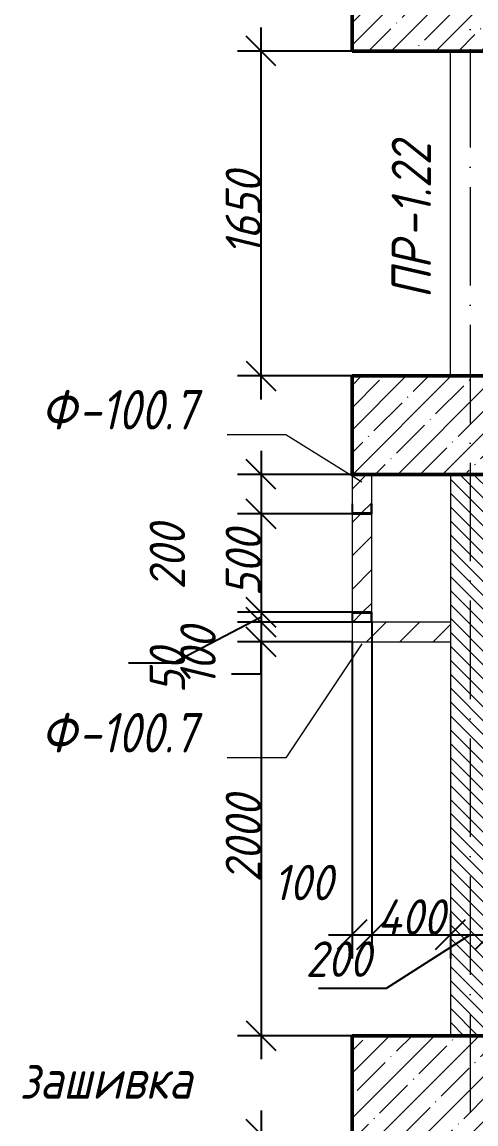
# Model space of a CAD drawing. Header units: millimetres. Extents: x -356862 to 418287, y 0 to 839748.
# Drawn here: x -144978 to -142671, y 615449 to 621045 of the extents above; entities that cross this region are included whole.
import ezdxf

# ---------------------------------------------------------------- set-up
doc = ezdxf.new("R2010")
doc.units = ezdxf.units.MM
doc.linetypes.add('50_200_ШТРИХ_1Т_ш5_п1_п1_', pattern=[700, 500, -100, 0, -100])
for name, color, linetype, lineweight in [('A-____-____-DIMS', 7, 'Continuous', 9), ('A-DOOR-____-IDEN', 7, 'Continuous', 9), ('A-GENM-____-IDEN', 7, 'Continuous', 9), ('A-GENM-____-MCUT', 7, 'Continuous', 25), ('A-GENM-____-OTLN-1', 7, 'Continuous', 25), ('G-____-____-TEXT', 7, 'Continuous', 9), ('S-COLS-____-MCUT', 7, 'Continuous', 50), ('S-COLS-____-OTLN', 7, 'Continuous', 9), ('S-GRID-____-OTLN-1', 7, '50_200_ШТРИХ_1Т_ш5_п1_п1_', 9)]:
    doc.layers.add(name, color=color, linetype=linetype, lineweight=lineweight)
for name, color, linetype, lineweight, true_color in [('A-WALL-____-MCUT-4', 7, 'Continuous', 13, 0x000000), ('A-WALL-____-PATT-3', 9, 'Continuous', 9, 0x808080), ('A-WALL-____-PATT-5', 7, 'Continuous', 9, 0x000000), ('A-WALL-FNSH-MCUT-2', 7, 'Continuous', 13, 0x000000), ('I-WALL-____-OTLN-1', 7, 'Continuous', 9, 0x000000)]:
    doc.layers.add(name, color=color, linetype=linetype, lineweight=lineweight, true_color=true_color)
doc.styles.add('ISOCPEUR_I_10', font='isocpeui.ttf', dxfattribs={"width": 0.9, "height": 180})
doc.styles.add('ISOCPEUR_I_14', font='isocpeui.ttf', dxfattribs={"width": 0.9, "height": 180})
doc.styles.add('ISOCPEUR_I_2', font='isocpeui.ttf', dxfattribs={"width": 0.85, "height": 2.3})
doc.dimstyles.new('ISO-1_8_0_9К_СРЕДНИЙ_Кладочные_5', dxfattribs={"dimscale": 304.8, "dimtxt": 179.276612, "dimasz": 0.492126, "dimexe": 0.393701, "dimexo": 0, "dimgap": 0, "dimtad": 1, "dimdec": 3, "dimrnd": 0.001, "dimdsep": 46, "dimtxsty": 'ISOCPEUR_I_10', "dimblk1": 'OBLIQUE', "dimblk2": 'OBLIQUE', "dimsah": 1, "dimcen": 0.09, "dimdle": 0.393701, "dimazin": 0, "dimtfac": 1, "dimtdec": 4, "dimtix": 1, "dimtmove": 2, "dimatfit": 3, "dimfxl": 1, "dimtvp": 1, "dimtolj": 1, "dimtzin": 0, "dimarcsym": 2})
doc.dimstyles.new('ISO-1_8_0_9К_СРЕДНИЙ_Кладочные_8', dxfattribs={"dimscale": 304.8, "dimtxt": 179.276612, "dimasz": 0.492126, "dimexe": 0.393701, "dimexo": 0, "dimgap": 0, "dimtad": 1, "dimdec": 3, "dimrnd": 0.001, "dimdsep": 46, "dimtxsty": 'ISOCPEUR_I_14', "dimblk1": 'OBLIQUE', "dimblk2": 'OBLIQUE', "dimsah": 1, "dimcen": 0.09, "dimdle": 0.393701, "dimazin": 0, "dimtfac": 1, "dimtdec": 4, "dimtix": 1, "dimtmove": 0, "dimatfit": 3, "dimfxl": 1, "dimtvp": 1, "dimtolj": 1, "dimtzin": 0, "dimarcsym": 2})
doc.dimstyles.new('ISO-1_8_0_9К_СРЕДНИЙ_Кладочные_9', dxfattribs={"dimscale": 304.8, "dimtxt": 179.276612, "dimasz": 0.492126, "dimexe": 0.393701, "dimexo": 0, "dimgap": 0, "dimtad": 1, "dimdec": 3, "dimrnd": 0.001, "dimdsep": 46, "dimtxsty": 'ISOCPEUR_I_14', "dimblk1": 'OBLIQUE', "dimblk2": 'OBLIQUE', "dimsah": 1, "dimcen": 0.09, "dimdle": 0.393701, "dimazin": 0, "dimtfac": 1, "dimtdec": 4, "dimtix": 1, "dimtmove": 1, "dimatfit": 3, "dimfxl": 1, "dimtvp": 1, "dimtolj": 1, "dimtzin": 0, "dimarcsym": 2})
pattern_1 = [(45, (-175000.74, 544716.51), (-84.85281, 84.85281), [])]

# ---------------------------------------------------------------- blocks, each defined once
blk = doc.blocks.new('BSC_Колонна _Прямоугольная - 500х700-28080545-АР1_Кладочный план 1 этажа в осях 1-64_Ю-ЯЯ')
at = {"layer": 'S-COLS-____-OTLN'}
h = blk.add_hatch(dxfattribs=at)
h.set_pattern_fill('FP_22', color=256, style=0, pattern_type=2)
h.set_pattern_definition([(315, (-70931.04, 32050), (114.04925, 114.04925), []), (315, (-70931.04, 31935.95), (114.04925, 114.04925), [201.613, -40.323, 3.353, -36.97])])
h.paths.add_polyline_path([(-250, 350), (-250, -350), (250, -350), (250, 350)], flags=0)
at = {"layer": 'S-COLS-____-MCUT'}
for p, q in [((250, 350), (-250, 350)), ((-250, 350), (-250, -350)), ((250, -350), (250, 350)), ((-250, -350), (250, -350))]:
    blk.add_line(p, q, dxfattribs=at)
blk = doc.blocks.new('BSC_Колонна _Прямоугольная - 500х700-V85-АР1_Кладочный план 1 этажа в осях 1-64_Ю-ЯЯ')
at = {"layer": 'S-COLS-____-OTLN'}
h = blk.add_hatch(dxfattribs=at)
h.set_pattern_fill('FP_87', color=256, style=0, pattern_type=2)
h.set_pattern_definition([(315, (-74281.04, 32050), (114.04925, 114.04925), []), (315, (-74281.04, 31935.95), (114.04925, 114.04925), [201.613, -40.323, 3.353, -36.97])])
h.paths.add_polyline_path([(-250, 350), (-250, -350), (250, -350), (250, 350)], flags=0)
at = {"layer": 'S-COLS-____-MCUT'}
for p, q in [((250, 350), (-250, 350)), ((-250, 350), (-250, -350)), ((250, -350), (250, 350)), ((-250, -350), (250, -350))]:
    blk.add_line(p, q, dxfattribs=at)
blk = doc.blocks.new('BSC_Колонна _Прямоугольная - 500х700-V86-АР1_Кладочный план 1 этажа в осях 1-64_Ю-ЯЯ')
at = {"layer": 'S-COLS-____-OTLN'}
h = blk.add_hatch(dxfattribs=at)
h.set_pattern_fill('FP_88', color=256, style=0, pattern_type=2)
h.set_pattern_definition([(315, (-76431.04, 32050), (114.04925, 114.04925), []), (315, (-76431.04, 31935.95), (114.04925, 114.04925), [201.613, -40.323, 3.353, -36.97])])
h.paths.add_polyline_path([(-250, -350), (250, -350), (250, 350), (-250, 350), (-250, 250.2)], flags=0)
at = {"layer": 'S-COLS-____-MCUT'}
for p, q in [((250, 350), (-250, 350)), ((-250, 350), (-250, -350)), ((250, -350), (250, 350)), ((-250, -350), (250, -350))]:
    blk.add_line(p, q, dxfattribs=at)
blk = doc.blocks.new('154_Фахверк_СКБ_Швеллер - Тип_100_4830-36699370-АР1_Кладочный план 1 этажа в осях 1-64_Ю-ЯЯ')
at = {"layer": 'A-GENM-____-MCUT'}
for p, q in [((175, 50), (125, 50)), ((125, 50), (125, -50)), ((128, 47), (175, 47)), ((128, -47), (128, 47)), ((175, 47), (175, 50)), ((125, -50), (175, -50)), ((175, -47), (128, -47)), ((175, -50), (175, -47))]:
    blk.add_line(p, q, dxfattribs=at)
blk = doc.blocks.new('_Oblique')
at = {"color": 0, "linetype": 'ByBlock', "lineweight": -2}
blk.add_line((-0.5, -0.5), (0.5, 0.5), dxfattribs=at)
blk = doc.blocks.new('*D13118')
at = {"layer": 'A-____-____-DIMS', "color": 0, "lineweight": -2, "transparency": 16777216}
for p, q in [((-143763.2, 615517.6), (-143763.2, 612377.6)), ((-142800.7, 615397.6), (-143883.2, 615397.6)), ((-142800.7, 612497.6), (-143883.2, 612497.6))]:
    blk.add_line(p, q, dxfattribs=at)
at = {"layer": 'Defpoints', "color": 0, "transparency": 16777216}
for p in [(-142800.7, 615397.6), (-143763.2, 612497.6), (-142800.7, 612497.6)]:
    blk.add_point(p, dxfattribs=at)
at = {"layer": 'A-____-____-DIMS', "color": 0, "lineweight": -2, "transparency": 16777216, "xscale": 150, "yscale": 150, "zscale": 150}
for p, rotation in [((-143763.2, 615397.6), 90), ((-143763.2, 612497.6), 270)]:
    blk.add_blockref('_Oblique', p, dxfattribs=dict(at, rotation=rotation))
at = {"layer": 'A-____-____-DIMS', "color": 0, "transparency": 16777216, "insert": (-143853.2, 613947.6), "char_height": 180, "width": 546.104, "attachment_point": 5, "rotation": 90, "style": 'ISOCPEUR_I_14'}
blk.add_mtext('\\A1;2900', dxfattribs=at)
blk = doc.blocks.new('*D13119')
at = {"layer": 'A-____-____-DIMS', "color": 0, "lineweight": -2, "transparency": 16777216}
for p, q in [((-143763.2, 618867.6), (-143763.2, 618427.6)), ((-143300.7, 618747.6), (-143883.2, 618747.6)), ((-143274.2, 618547.6), (-143883.2, 618547.6))]:
    blk.add_line(p, q, dxfattribs=at)
at = {"layer": 'Defpoints', "color": 0, "transparency": 16777216}
for p in [(-143300.7, 618747.6), (-143763.2, 618547.6), (-143274.2, 618547.6)]:
    blk.add_point(p, dxfattribs=at)
at = {"layer": 'A-____-____-DIMS', "color": 0, "lineweight": -2, "transparency": 16777216, "xscale": 150, "yscale": 150, "zscale": 150}
for p, rotation in [((-143763.2, 618747.6), 90), ((-143763.2, 618547.6), 270)]:
    blk.add_blockref('_Oblique', p, dxfattribs=dict(at, rotation=rotation))
at = {"layer": 'A-____-____-DIMS', "color": 0, "transparency": 16777216, "insert": (-144329.7, 618162.8), "char_height": 180, "width": 409.578, "attachment_point": 1, "rotation": 90, "line_spacing_factor": 1.149209, "style": 'ISOCPEUR_I_10'}
blk.add_mtext('\\A1;200', dxfattribs=at)
blk = doc.blocks.new('*D13120')
at = {"layer": 'A-____-____-DIMS', "color": 0, "lineweight": -2, "transparency": 16777216}
for p, q in [((-143763.2, 618667.6), (-143763.2, 617927.6)), ((-143274.2, 618547.6), (-143883.2, 618547.6)), ((-143274.2, 618047.6), (-143883.2, 618047.6))]:
    blk.add_line(p, q, dxfattribs=at)
at = {"layer": 'Defpoints', "color": 0, "transparency": 16777216}
for p in [(-143274.2, 618547.6), (-143763.2, 618047.6), (-143274.2, 618047.6)]:
    blk.add_point(p, dxfattribs=at)
at = {"layer": 'A-____-____-DIMS', "color": 0, "lineweight": -2, "transparency": 16777216, "xscale": 150, "yscale": 150, "zscale": 150}
for p, rotation in [((-143763.2, 618547.6), 90), ((-143763.2, 618047.6), 270)]:
    blk.add_blockref('_Oblique', p, dxfattribs=dict(at, rotation=rotation))
at = {"layer": 'A-____-____-DIMS', "color": 0, "transparency": 16777216, "insert": (-143853.2, 618297.6), "char_height": 180, "width": 409.578, "attachment_point": 5, "rotation": 90, "style": 'ISOCPEUR_I_14'}
blk.add_mtext('\\A1;500', dxfattribs=at)
blk = doc.blocks.new('*D13121')
at = {"layer": 'A-____-____-DIMS', "color": 0, "lineweight": -2, "transparency": 16777216}
for p, q in [((-143763.2, 618167.6), (-143763.2, 617877.6)), ((-143274.2, 618047.6), (-143883.2, 618047.6)), ((-143763.2, 618022.6), (-144209.7, 617789.3)), ((-143200.7, 617997.6), (-143883.2, 617997.6)), ((-144209.7, 617789.3), (-144436.3, 617789.3))]:
    blk.add_line(p, q, dxfattribs=at)
at = {"layer": 'Defpoints', "color": 0, "transparency": 16777216}
for p in [(-143274.2, 618047.6), (-143763.2, 617997.6), (-143200.7, 617997.6)]:
    blk.add_point(p, dxfattribs=at)
at = {"layer": 'A-____-____-DIMS', "color": 0, "lineweight": -2, "transparency": 16777216, "xscale": 150, "yscale": 150, "zscale": 150}
for p, rotation in [((-143763.2, 618047.6), 90), ((-143763.2, 617997.6), 270)]:
    blk.add_blockref('_Oblique', p, dxfattribs=dict(at, rotation=rotation))
at = {"layer": 'A-____-____-DIMS', "color": 0, "transparency": 16777216, "insert": (-144329.7, 617636.2), "char_height": 180, "width": 273.052, "attachment_point": 1, "rotation": 90, "line_spacing_factor": 1.149209, "style": 'ISOCPEUR_I_14'}
blk.add_mtext('\\A1;50', dxfattribs=at)
blk = doc.blocks.new('*D13122')
at = {"layer": 'A-____-____-DIMS', "color": 0, "lineweight": -2, "transparency": 16777216}
for p, q in [((-143763.2, 618117.6), (-143763.2, 617777.6)), ((-143200.7, 617997.6), (-143883.2, 617997.6)), ((-143300.7, 617897.6), (-143883.2, 617897.6)), ((-143763.2, 617734.7), (-143763.2, 617897.6)), ((-143913.2, 617734.7), (-143763.2, 617734.7))]:
    blk.add_line(p, q, dxfattribs=at)
at = {"layer": 'Defpoints', "color": 0, "transparency": 16777216}
for p in [(-143200.7, 617997.6), (-143763.2, 617897.6), (-143300.7, 617897.6)]:
    blk.add_point(p, dxfattribs=at)
at = {"layer": 'A-____-____-DIMS', "color": 0, "lineweight": -2, "transparency": 16777216, "xscale": 150, "yscale": 150, "zscale": 150}
for p, rotation in [((-143763.2, 617997.6), 90), ((-143763.2, 617897.6), 270)]:
    blk.add_blockref('_Oblique', p, dxfattribs=dict(at, rotation=rotation))
at = {"layer": 'A-____-____-DIMS', "color": 0, "transparency": 16777216, "insert": (-144173.5, 617670.6), "char_height": 180, "width": 368.207, "attachment_point": 1, "rotation": 90, "line_spacing_factor": 1.149209, "style": 'ISOCPEUR_I_14'}
blk.add_mtext('\\A1;100', dxfattribs=at)
blk = doc.blocks.new('*D13123')
at = {"layer": 'A-____-____-DIMS', "color": 0, "lineweight": -2, "transparency": 16777216}
for p, q in [((-143763.2, 618017.6), (-143763.2, 615777.6)), ((-143300.7, 617897.6), (-143883.2, 617897.6)), ((-143300.7, 615897.6), (-143883.2, 615897.6))]:
    blk.add_line(p, q, dxfattribs=at)
at = {"layer": 'Defpoints', "color": 0, "transparency": 16777216}
for p in [(-143300.7, 617897.6), (-143763.2, 615897.6), (-143300.7, 615897.6)]:
    blk.add_point(p, dxfattribs=at)
at = {"layer": 'A-____-____-DIMS', "color": 0, "lineweight": -2, "transparency": 16777216, "xscale": 150, "yscale": 150, "zscale": 150}
for p, rotation in [((-143763.2, 617897.6), 90), ((-143763.2, 615897.6), 270)]:
    blk.add_blockref('_Oblique', p, dxfattribs=dict(at, rotation=rotation))
at = {"layer": 'A-____-____-DIMS', "color": 0, "transparency": 16777216, "insert": (-143853.2, 616897.6), "char_height": 180, "width": 546.104, "attachment_point": 5, "rotation": 90, "style": 'ISOCPEUR_I_14'}
blk.add_mtext('\\A1;2000', dxfattribs=at)
blk = doc.blocks.new('*D13124')
at = {"layer": 'A-____-____-DIMS', "color": 0, "lineweight": -2, "transparency": 16777216}
for p, q in [((-143200.7, 617997.6), (-143200.7, 616290)), ((-143300.7, 617897.6), (-143300.7, 616290)), ((-143420.7, 616410), (-143080.7, 616410))]:
    blk.add_line(p, q, dxfattribs=at)
at = {"layer": 'Defpoints', "color": 0, "transparency": 16777216}
for p in [(-143200.7, 617997.6), (-143300.7, 617897.6), (-143200.7, 616410)]:
    blk.add_point(p, dxfattribs=at)
at = {"layer": 'A-____-____-DIMS', "color": 0, "lineweight": -2, "transparency": 16777216, "xscale": 150, "yscale": 150, "zscale": 150, "rotation": 180}
blk.add_blockref('_Oblique', (-143300.7, 616410), dxfattribs=at)
at = {"layer": 'A-____-____-DIMS', "color": 0, "lineweight": -2, "transparency": 16777216, "xscale": 150, "yscale": 150, "zscale": 150}
blk.add_blockref('_Oblique', (-143200.7, 616410), dxfattribs=at)
at = {"layer": 'A-____-____-DIMS', "color": 0, "transparency": 16777216, "insert": (-143701.1, 616765.2), "char_height": 180, "width": 368.207, "attachment_point": 1, "line_spacing_factor": 1.149209, "style": 'ISOCPEUR_I_14'}
blk.add_mtext('\\A1;100', dxfattribs=at)
blk = doc.blocks.new('*D13125')
at = {"layer": 'A-____-____-DIMS', "color": 0, "lineweight": -2, "transparency": 16777216}
for p, q in [((-143200.7, 617997.6), (-143200.7, 616290)), ((-142800.7, 616516.1), (-142800.7, 616290)), ((-143320.7, 616410), (-142680.7, 616410))]:
    blk.add_line(p, q, dxfattribs=at)
at = {"layer": 'Defpoints', "color": 0, "transparency": 16777216}
for p in [(-143200.7, 617997.6), (-142800.7, 616516.1), (-142800.7, 616410)]:
    blk.add_point(p, dxfattribs=at)
at = {"layer": 'A-____-____-DIMS', "color": 0, "lineweight": -2, "transparency": 16777216, "xscale": 150, "yscale": 150, "zscale": 150, "rotation": 180}
blk.add_blockref('_Oblique', (-143200.7, 616410), dxfattribs=at)
at = {"layer": 'A-____-____-DIMS', "color": 0, "lineweight": -2, "transparency": 16777216, "xscale": 150, "yscale": 150, "zscale": 150}
blk.add_blockref('_Oblique', (-142800.7, 616410), dxfattribs=at)
at = {"layer": 'A-____-____-DIMS', "color": 0, "transparency": 16777216, "insert": (-143000.7, 616500), "char_height": 180, "width": 426.127, "attachment_point": 5, "style": 'ISOCPEUR_I_14'}
blk.add_mtext('\\A1;400', dxfattribs=at)
blk = doc.blocks.new('*D13126')
at = {"layer": 'A-____-____-DIMS', "color": 0, "lineweight": -2, "transparency": 16777216}
for p, q in [((-142800.7, 616516.1), (-142800.7, 616290)), ((-142600.7, 616516.1), (-142600.7, 616290)), ((-142700.7, 616410), (-143127.6, 616136.3)), ((-142920.7, 616410), (-142480.7, 616410)), ((-143127.6, 616136.3), (-143471.7, 616136.3))]:
    blk.add_line(p, q, dxfattribs=at)
at = {"layer": 'Defpoints', "color": 0, "transparency": 16777216}
for p in [(-142800.7, 616516.1), (-142600.7, 616516.1), (-142600.7, 616410)]:
    blk.add_point(p, dxfattribs=at)
at = {"layer": 'A-____-____-DIMS', "color": 0, "lineweight": -2, "transparency": 16777216, "xscale": 150, "yscale": 150, "zscale": 150, "rotation": 180}
blk.add_blockref('_Oblique', (-142800.7, 616410), dxfattribs=at)
at = {"layer": 'A-____-____-DIMS', "color": 0, "lineweight": -2, "transparency": 16777216, "xscale": 150, "yscale": 150, "zscale": 150}
blk.add_blockref('_Oblique', (-142600.7, 616410), dxfattribs=at)
at = {"layer": 'A-____-____-DIMS', "color": 0, "transparency": 16777216, "insert": (-143537.2, 616376.3), "char_height": 180, "width": 409.578, "attachment_point": 1, "line_spacing_factor": 1.149209, "style": 'ISOCPEUR_I_14'}
blk.add_mtext('\\A1;200', dxfattribs=at)
blk = doc.blocks.new('*D13127')
at = {"layer": 'A-____-____-DIMS', "color": 0, "lineweight": -2, "transparency": 16777216}
for p, q in [((-142000.7, 617247.6), (-142000.7, 616290)), ((-142600.7, 616516.1), (-142600.7, 616290)), ((-142720.7, 616410), (-141880.7, 616410))]:
    blk.add_line(p, q, dxfattribs=at)
at = {"layer": 'Defpoints', "color": 0, "transparency": 16777216}
for p in [(-142000.7, 617247.6), (-142600.7, 616516.1), (-142000.7, 616410)]:
    blk.add_point(p, dxfattribs=at)
at = {"layer": 'A-____-____-DIMS', "color": 0, "lineweight": -2, "transparency": 16777216, "xscale": 150, "yscale": 150, "zscale": 150, "rotation": 180}
blk.add_blockref('_Oblique', (-142600.7, 616410), dxfattribs=at)
at = {"layer": 'A-____-____-DIMS', "color": 0, "lineweight": -2, "transparency": 16777216, "xscale": 150, "yscale": 150, "zscale": 150}
blk.add_blockref('_Oblique', (-142000.7, 616410), dxfattribs=at)
at = {"layer": 'A-____-____-DIMS', "color": 0, "transparency": 16777216, "insert": (-142300.7, 616500), "char_height": 180, "width": 409.578, "attachment_point": 5, "style": 'ISOCPEUR_I_14'}
blk.add_mtext('\\A1;600', dxfattribs=at)
blk = doc.blocks.new('*D13181')
at = {"layer": 'A-____-____-DIMS', "color": 0, "lineweight": -2, "transparency": 16777216}
for p, q in [((-143763.2, 619127.6), (-143763.2, 621017.6)), ((-142808.7, 620897.6), (-143883.2, 620897.6)), ((-142808.7, 619247.6), (-143883.2, 619247.6))]:
    blk.add_line(p, q, dxfattribs=at)
at = {"layer": 'Defpoints', "color": 0, "transparency": 16777216}
for p in [(-143763.2, 620897.6), (-142808.7, 620897.6), (-142808.7, 619247.6)]:
    blk.add_point(p, dxfattribs=at)
at = {"layer": 'A-____-____-DIMS', "color": 0, "lineweight": -2, "transparency": 16777216, "xscale": 150, "yscale": 150, "zscale": 150}
for p, rotation in [((-143763.2, 620897.6), 90), ((-143763.2, 619247.6), 270)]:
    blk.add_blockref('_Oblique', p, dxfattribs=dict(at, rotation=rotation))
at = {"layer": 'A-____-____-DIMS', "color": 0, "transparency": 16777216, "insert": (-143853.2, 620072.6), "char_height": 180, "width": 504.733, "attachment_point": 5, "rotation": 90, "style": 'ISOCPEUR_I_14'}
blk.add_mtext('\\A1;1650', dxfattribs=at)

msp = doc.modelspace()

# ---------------------------------------------------------------- hatches: boundary and pattern name
at = {"layer": 'A-WALL-____-PATT-3'}
h = msp.add_hatch(dxfattribs=at)
h.set_pattern_fill('FP_6', color=256, style=0, pattern_type=2)
h.set_pattern_definition([(135, (-175000.736, 544716.51), (-35.35534, -35.35534), [])])
h.paths.add_polyline_path([(-142600.7357, 615897.5526), (-142600.7357, 618747.5526), (-142800.7357, 618747.5526), (-142800.7357, 615897.5526)], flags=0)
at = {"layer": 'A-WALL-____-PATT-5'}
h = msp.add_hatch(dxfattribs=at)
h.set_pattern_fill('FP_4', color=256, style=0, pattern_type=2)
h.set_pattern_definition(pattern_1)
h.paths.add_polyline_path([(-143200.7357, 617897.5526), (-143200.9217, 617997.5526), (-143203.7357, 617997.5526), (-143203.7357, 618044.5526), (-143297.7357, 618044.5526), (-143297.7357, 617997.5526), (-143300.7357, 617997.5526), (-143300.7357, 617897.5526), (-143200.9217, 617897.5526)], flags=0)
h.paths.add_polyline_path([(-143203.7357, 618047.5526), (-143200.7357, 618047.5526), (-143200.9217, 618547.5526), (-143300.7357, 618547.5526), (-143300.7357, 618047.5526), (-143207.4024, 618047.5526)], flags=0)
h.paths.add_polyline_path([(-143203.7357, 618550.5526), (-143203.7357, 618597.5526), (-143200.7357, 618597.5526), (-143200.9217, 618747.5526), (-143300.7357, 618747.5526), (-143300.7357, 618597.5526), (-143297.7357, 618597.5526), (-143297.7357, 618550.5526), (-143274.469, 618550.5526)], flags=0)
h = msp.add_hatch(dxfattribs=at)
h.set_pattern_fill('FP_4', color=256, style=0, pattern_type=2)
h.set_pattern_definition(pattern_1)
h.paths.add_polyline_path([(-142800.7357, 617897.5526), (-142800.7357, 617997.5526), (-143200.7357, 617997.5526), (-143200.7357, 617897.5526)], flags=0)

# ---------------------------------------------------------------- linework, layer by layer
at = {"layer": 'A-GENM-____-IDEN'}
for p, q in [((-143637.4864, 618949.0397), (-143936.0716, 618949.0397)), ((-143250.7357, 618707.5526), (-143637.4864, 618949.0397)), ((-143250.7357, 617887.5526), (-143637.4864, 617308.9192)), ((-143637.4864, 617308.9192), (-143936.0716, 617308.9192))]:
    msp.add_line(p, q, dxfattribs=at)
at = {"layer": 'A-WALL-____-MCUT-4'}
msp.add_line((-142800.7357, 618747.5526), (-142800.7357, 615897.5526), dxfattribs=at)
at = {"layer": 'A-WALL-FNSH-MCUT-2'}
for p, q in [((-143300.7357, 618747.5526), (-143300.7357, 618597.5526)), ((-143200.7357, 618597.5526), (-143200.7357, 618747.5526)), ((-143300.7357, 618547.5526), (-143300.7357, 618047.5526)), ((-143200.7357, 618047.5526), (-143200.7357, 618547.5526)), ((-143300.7357, 617997.5526), (-143300.7357, 617897.5526)), ((-142800.7357, 617997.5526), (-143200.7357, 617997.5526)), ((-143300.7357, 617897.5526), (-142800.7357, 617897.5526))]:
    msp.add_line(p, q, dxfattribs=at)
at = {"layer": 'I-WALL-____-OTLN-1'}
msp.add_line((-142800.7357, 619247.5526), (-142800.7357, 620897.5526), dxfattribs=at)
at = {"layer": 'S-GRID-____-OTLN-1'}
msp.add_line((-142700.7357, 635609.362), (-142700.7357, 611391.9943), dxfattribs=at)

# ---------------------------------------------------------------- block references
at = {"layer": 'A-GENM-____-OTLN-1'}
for p, rotation in [((-143250.7357, 618422.5526), 90), ((-143250.7357, 618172.5526), 270)]:
    msp.add_blockref('154_Фахверк_СКБ_Швеллер - Тип_100_4830-36699370-АР1_Кладочный план 1 этажа в осях 1-64_Ю-ЯЯ', p, dxfattribs=dict(at, rotation=rotation))
at = {"layer": 'S-COLS-____-OTLN', "rotation": 89.9999999999999}
for name, p in [('BSC_Колонна _Прямоугольная - 500х700-V86-АР1_Кладочный план 1 этажа в осях 1-64_Ю-ЯЯ', (-142950.7357, 621147.5526)), ('BSC_Колонна _Прямоугольная - 500х700-V85-АР1_Кладочный план 1 этажа в осях 1-64_Ю-ЯЯ', (-142950.7357, 618997.5526)), ('BSC_Колонна _Прямоугольная - 500х700-28080545-АР1_Кладочный план 1 этажа в осях 1-64_Ю-ЯЯ', (-142950.7357, 615647.5526))]:
    msp.add_blockref(name, p, dxfattribs=at)

# ---------------------------------------------------------------- texts
at = {"layer": 'A-DOOR-____-IDEN', "char_height": 200, "attachment_point": 1, "rotation": 90, "style": 'ISOCPEUR_I_2'}
for s, insert, width in [('-1.22', (-143099.2552, 619950.3447), 663.79725), ('ПР', (-143099.2552, 619640.7822), 375.18975)]:
    msp.add_mtext(s, dxfattribs=dict(at, insert=insert, width=width))
at = {"layer": 'A-GENM-____-IDEN', "char_height": 200, "attachment_point": 1, "style": 'ISOCPEUR_I_2'}
for s, insert, width in [('\\fISOCPEUR|b0|i1|c204|p34|;\\W.9;Ф', (-144882.6283, 619176.1558), 230.886), ('-100.7', (-144692.1283, 619176.1558), 822.531375), ('\\fISOCPEUR|b0|i1|c204|p34|;\\W.9;Ф', (-144882.6283, 617536.0353), 230.886), ('-100.7', (-144692.1283, 617536.0353), 822.531375)]:
    msp.add_mtext(s, dxfattribs=dict(at, insert=insert, width=width))
at = {"layer": 'G-____-____-TEXT', "insert": (-144990.489, 615777.1808), "char_height": 200, "width": 1212.1515, "attachment_point": 1, "style": 'ISOCPEUR_I_2'}
msp.add_mtext('зашивка', dxfattribs=at)

# ---------------------------------------------------------------- dimensions: what is measured, and where the dimension line sits
at = {"layer": 'A-____-____-DIMS'}
for base, p1, p2, override, picture, middle in [((-143763.2253, 620897.5526), (-142808.7357, 619247.5526), (-142808.7357, 620897.5526), {"dimpost": '<>', "dimfxl": 1650}, '*D13181', (-143853.2253, 620072.5526)), ((-143763.2253, 618047.5526), (-143274.1787, 618547.5526), (-143274.1787, 618047.5526), {"dimpost": '<>', "dimfxl": 500}, '*D13120', (-143853.2253, 618297.5526)), ((-143763.2253, 615897.5526), (-143300.7357, 617897.5526), (-143300.7357, 615897.5526), {"dimpost": '<>', "dimfxl": 2000}, '*D13123', (-143853.2253, 616897.5526)), ((-143763.2253, 612497.5526), (-142800.7357, 615397.5526), (-142800.7357, 612497.5526), {"dimpost": '<>', "dimfxl": 2900}, '*D13118', (-143853.2253, 613947.5526))]:
    dim = msp.add_linear_dim(base=base, p1=p1, p2=p2, angle=90, dimstyle='ISO-1_8_0_9К_СРЕДНИЙ_Кладочные_8', override=override, dxfattribs=at)
    dim.commit()
    dim.dimension.update_dxf_attribs({"geometry": picture, "text_midpoint": middle})
for base, p1, p2, dimstyle, override, picture, middle in [((-143763.2253, 618547.5526), (-143300.7357, 618747.5526), (-143274.1787, 618547.5526), 'ISO-1_8_0_9К_СРЕДНИЙ_Кладочные_5', {"dimpost": '<>', "dimfxl": 201.755489}, '*D13119', (-144209.6583, 618367.6359)), ((-143763.2253, 617997.5526), (-143274.1787, 618047.5526), (-143200.7357, 617997.5526), 'ISO-1_8_0_9К_СРЕДНИЙ_Кладочные_9', {"dimpost": '<>', "dimfxl": 88.847428}, '*D13121', (-144209.6583, 617789.2996)), ((-143763.2253, 617897.5526), (-143200.7357, 617997.5526), (-143300.7357, 617897.5526), 'ISO-1_8_0_9К_СРЕДНИЙ_Кладочные_9', {"dimpost": '<>', "dimfxl": 141.421356}, '*D13122', (-143878.3873, 617734.718))]:
    dim = msp.add_linear_dim(base=base, p1=p1, p2=p2, angle=90, dimstyle=dimstyle, override=override, dxfattribs=at)
    dim.commit()
    dim.dimension.update_dxf_attribs({"geometry": picture, "text_midpoint": middle, "dimtype": 160, "text_rotation": 90})
for base, p1, p2, override, picture, middle in [((-143200.7357, 616410.0333), (-143300.7357, 617897.5526), (-143200.7357, 617997.5526), {"dimpost": '<>', "dimfxl": 141.421356}, '*D13124', (-143517.02, 616525.1953)), ((-142600.7357, 616410.0333), (-142800.7357, 616516.0993), (-142600.7357, 616516.0993), {"dimpost": '<>', "dimfxl": 200}, '*D13126', (-143127.5882, 616136.2919))]:
    dim = msp.add_linear_dim(base=base, p1=p1, p2=p2, dimstyle='ISO-1_8_0_9К_СРЕДНИЙ_Кладочные_9', override=override, dxfattribs=at)
    dim.commit()
    dim.dimension.update_dxf_attribs({"geometry": picture, "text_midpoint": middle, "dimtype": 160})
for base, p1, p2, override, picture, middle in [((-142800.7357, 616410.0333), (-143200.7357, 617997.5526), (-142800.7357, 616516.0993), {"dimpost": '<>', "dimfxl": 1534.504407}, '*D13125', (-143000.7357, 616500.0333)), ((-142000.7357, 616410.0333), (-142600.7357, 616516.0993), (-142000.7357, 617247.5526), {"dimpost": '<>', "dimfxl": 946.057017}, '*D13127', (-142300.7357, 616500.0333))]:
    dim = msp.add_linear_dim(base=base, p1=p1, p2=p2, dimstyle='ISO-1_8_0_9К_СРЕДНИЙ_Кладочные_8', override=override, dxfattribs=at)
    dim.commit()
    dim.dimension.update_dxf_attribs({"geometry": picture, "text_midpoint": middle})

doc.saveas('drawing.dxf')
